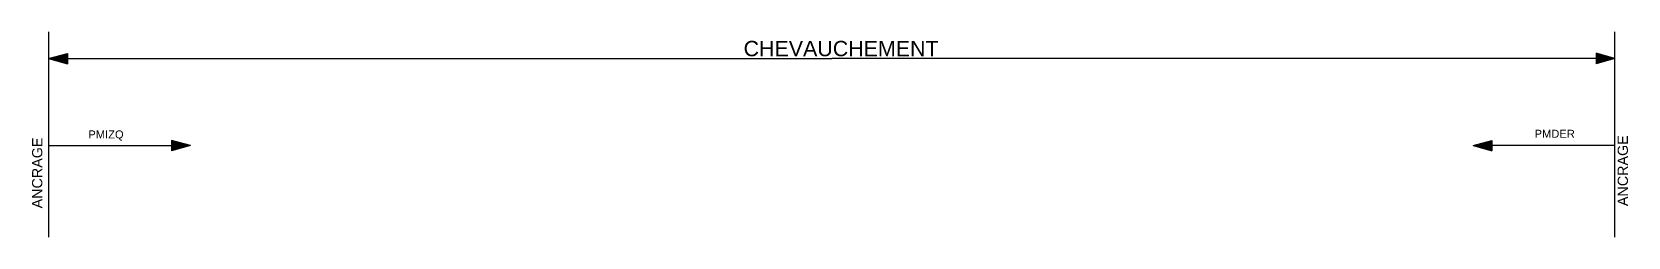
# Model space of a CAD drawing. Header units: inches. Extents: x -2 to 193, y 0 to 25.
import ezdxf
from ezdxf.enums import TextEntityAlignment as Align

# ---------------------------------------------------------------- set-up
doc = ezdxf.new("R2010")
doc.units = ezdxf.units.IN
doc.header["$MEASUREMENT"] = 0
doc.styles.add('arial', font='arial.ttf')

msp = doc.modelspace()

# ---------------------------------------------------------------- hatches: boundary and pattern name
h = msp.add_hatch(color=256)
h.paths.add_polyline_path([(-0.02, 21.76), (2.27, 22.39), (2.27, 21.75)])
h.paths.add_polyline_path([(-0.02, 21.76), (2.27, 21.75), (2.27, 21.12)])
h = msp.add_hatch(color=256)
h.paths.add_polyline_path([(191.19, 21.77), (188.9, 22.4), (188.9, 21.76)])
h.paths.add_polyline_path([(191.19, 21.77), (188.9, 21.76), (188.9, 21.12)])
h = msp.add_hatch(color=256)
h.paths.add_polyline_path([(17.29, 11.15), (15, 11.78), (15, 11.14)])
h.paths.add_polyline_path([(17.29, 11.15), (15, 11.14), (15, 10.5)])
h = msp.add_hatch(color=256)
h.paths.add_polyline_path([(173.9, 11.15), (176.19, 11.78), (176.19, 11.14)])
h.paths.add_polyline_path([(173.9, 11.15), (176.19, 11.14), (176.19, 10.5)])

# ---------------------------------------------------------------- linework, layer by layer
for p, q in [((0, 0), (0, 25)), ((191.19, 0), (191.19, 25)), ((-0.03, 21.77), (95.59, 21.76)), ((-0.02, 21.76), (2.27, 22.39)), ((-0.02, 21.76), (2.27, 21.12)), ((2.27, 22.39), (2.27, 21.12)), ((191.22, 21.77), (95.59, 21.76)), ((191.19, 21.77), (188.9, 22.4)), ((188.9, 22.4), (188.9, 21.12)), ((191.19, 21.77), (188.9, 21.12)), ((17.29, 11.15), (15, 11.78)), ((15, 11.78), (15, 10.5)), ((173.9, 11.15), (176.19, 11.78)), ((176.19, 11.78), (176.19, 10.5)), ((0, 11.14), (15, 11.14)), ((17.29, 11.15), (15, 10.5)), ((173.9, 11.15), (176.19, 10.5)), ((191.19, 11.14), (176.19, 11.14))]:
    msp.add_line(p, q)

# ---------------------------------------------------------------- texts
at = {"style": 'arial'}
for tag, height, p in [('CHEVAUCHEMENT', 1.87, (96.73, 22.98)), ('PMIZQ', 0.973, (6.99, 12.51)), ('PMDER', 0.973, (183.85, 12.59))]:
    msp.add_attdef(tag, text='', height=height, dxfattribs=at).set_placement(p, align=Align.MIDDLE_CENTER)
for p in [(-1.41, 7.81), (192.16, 8.09)]:
    msp.add_attdef('ANCRAGE', text='', height=1.25, rotation=90, dxfattribs=at).set_placement(p, align=Align.MIDDLE_CENTER)

doc.saveas('drawing.dxf')
